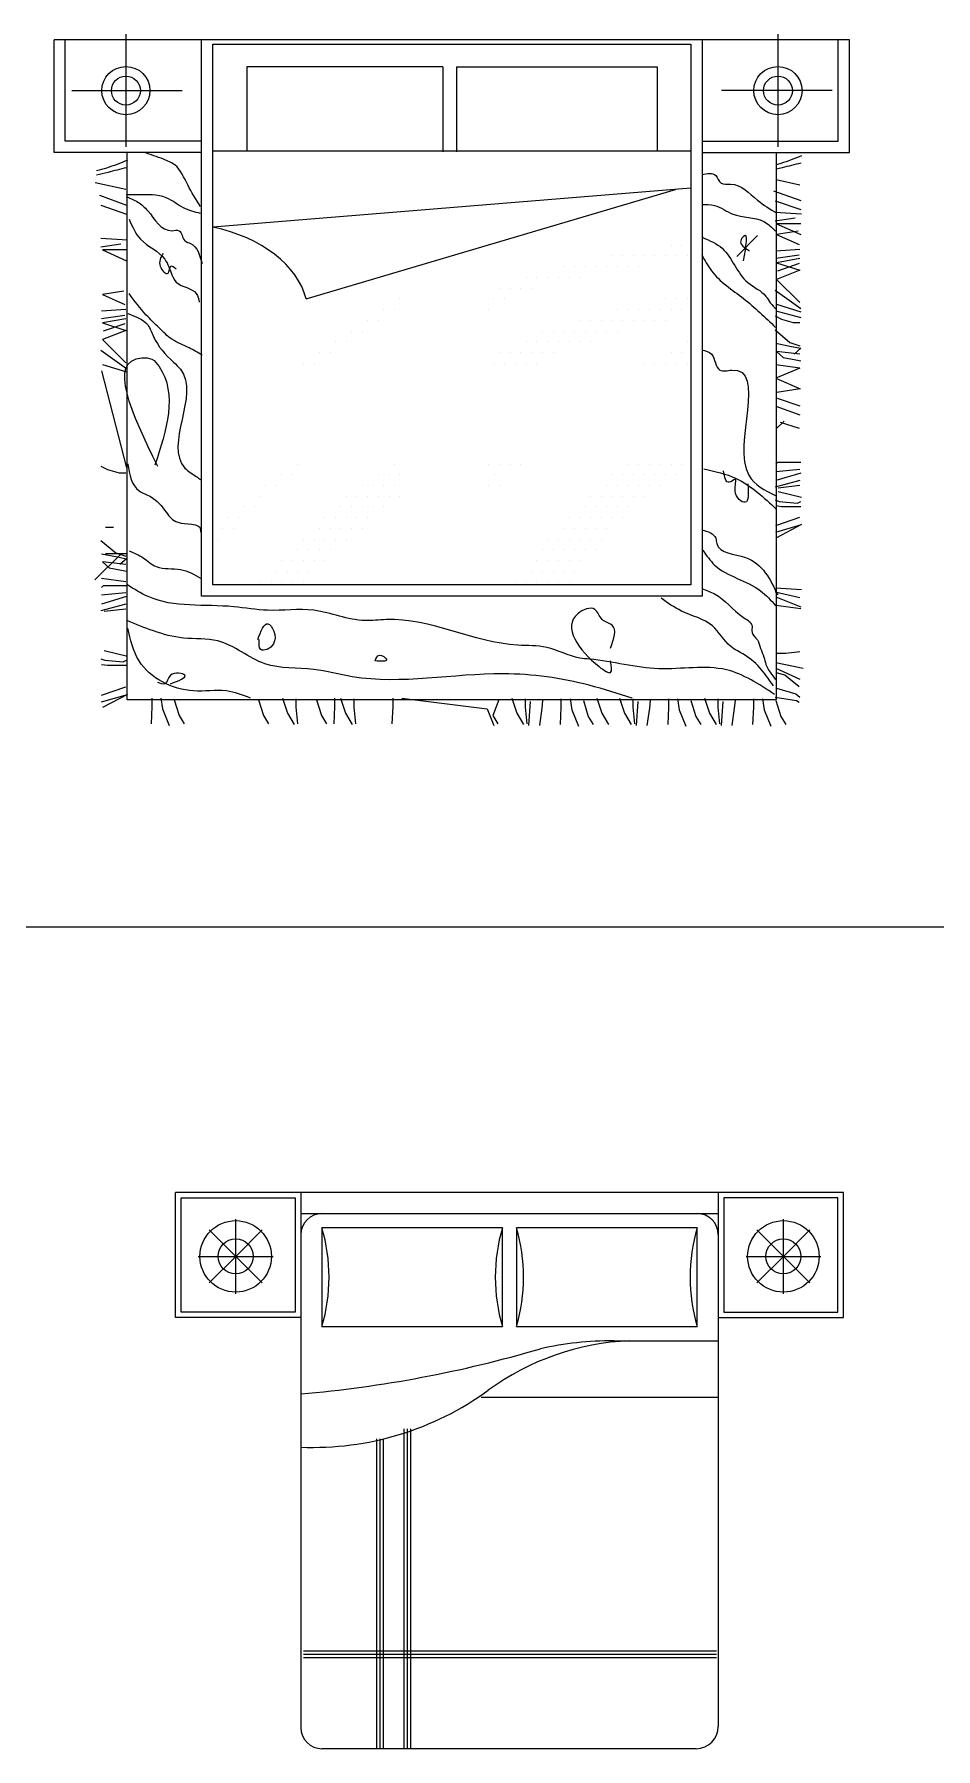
# Model space of a CAD drawing. Header units: inches. Extents: x 6.7 to 49.2, y 11 to 35.8.
# Drawn here: x 20.87 to 24.11, y 16.81 to 22.97 of the extents above; entities that cross this region are included whole.
import ezdxf

# ---------------------------------------------------------------- set-up
doc = ezdxf.new("R2010")
doc.units = ezdxf.units.IN
doc.header["$MEASUREMENT"] = 0
doc.layers.add('02', color=2, linetype='Continuous')
doc.layers.add('1', color=1, linetype='Continuous')

msp = doc.modelspace()

# ---------------------------------------------------------------- linework, layer by layer
at = {"layer": '02'}
for p, q in [((23.8018, 22.9511), (20.9428, 22.9511)), ((20.9428, 22.5461), (20.9428, 22.9511)), ((20.9833, 22.5866), (20.9833, 22.9511)), ((21.201, 22.9708), (21.201, 22.5658)), ((21.4723, 20.9504), (21.4723, 22.9511)), ((21.5137, 22.9349), (23.2318, 22.9349)), ((21.5137, 20.9909), (21.5137, 22.9349)), ((23.2318, 22.9349), (23.2318, 20.9909)), ((23.2723, 22.9511), (23.2723, 20.9504)), ((23.5445, 22.9708), (23.5445, 22.5658)), ((23.7613, 22.5866), (23.7613, 22.9511)), ((23.8018, 22.5461), (23.8018, 22.9511)), ((22.3403, 22.8539), (21.6351, 22.8539)), ((21.6351, 22.8539), (21.6351, 22.5515)), ((22.3403, 22.8539), (22.3403, 22.5487)), ((22.389, 22.8539), (23.1104, 22.8539)), ((22.389, 22.8539), (22.389, 22.5487)), ((23.1104, 22.8539), (23.1104, 22.5515)), ((21.0066, 22.7683), (21.4035, 22.7683)), ((23.7389, 22.7683), (23.342, 22.7683)), ((21.4693, 22.5866), (20.9833, 22.5866)), ((21.4693, 22.5866), (21.4693, 22.5866)), ((23.2753, 22.5866), (23.7613, 22.5866)), ((21.4693, 22.5461), (20.9428, 22.5461)), ((21.206, 20.5777), (21.206, 22.5461)), ((21.5141, 22.5515), (23.232, 22.5515)), ((23.2753, 22.5461), (23.8018, 22.5461)), ((23.5385, 22.5461), (23.5385, 20.5777)), ((23.5385, 22.4491), (23.6235, 22.4299)), ((21.0904, 22.4384), (21.2002, 22.4135)), ((21.1058, 22.3921), (21.2032, 22.3568)), ((23.2313, 22.4179), (21.513, 22.2775)), ((21.8487, 22.019), (23.1759, 22.413)), ((23.5291, 22.4085), (23.6265, 22.3732)), ((21.111, 22.3562), (21.2032, 22.324)), ((23.5343, 22.3725), (23.6265, 22.3403)), ((23.5343, 22.3314), (23.6295, 22.3254)), ((23.5343, 22.3006), (23.6062, 22.3109)), ((23.5399, 22.2896), (23.6265, 22.2508)), ((23.6265, 22.2896), (23.5399, 22.2896)), ((23.6175, 22.2627), (23.5399, 22.2508)), ((21.111, 22.2374), (21.2062, 22.2313)), ((21.111, 22.2065), (21.1829, 22.2168)), ((21.1166, 22.1955), (21.2032, 22.1567)), ((21.2032, 22.1955), (21.1166, 22.1955)), ((23.1604, 22.2124), (23.1604, 22.2124)), ((23.199, 22.2124), (23.199, 22.2124)), ((23.3963, 22.1721), (23.4711, 22.2469)), ((23.6235, 22.1971), (23.5369, 22.1911)), ((23.5399, 22.2508), (23.6205, 22.215)), ((22.7747, 22.1352), (22.7747, 22.1352)), ((22.8133, 22.1352), (22.8133, 22.1352)), ((22.8518, 22.1352), (22.8518, 22.1352)), ((22.8904, 22.1352), (22.8904, 22.1352)), ((22.929, 22.1352), (22.929, 22.1352)), ((22.9483, 22.1738), (22.9483, 22.1738)), ((22.9676, 22.1352), (22.9676, 22.1352)), ((22.9868, 22.1738), (22.9868, 22.1738)), ((23.0061, 22.1352), (23.0061, 22.1352)), ((23.0254, 22.1738), (23.0254, 22.1738)), ((23.0447, 22.1352), (23.0447, 22.1352)), ((23.064, 22.1738), (23.064, 22.1738)), ((23.1026, 22.1738), (23.1026, 22.1738)), ((23.1412, 22.1738), (23.1412, 22.1738)), ((23.1797, 22.1738), (23.1797, 22.1738)), ((23.2183, 22.1738), (23.2183, 22.1738)), ((23.6205, 22.1762), (23.5369, 22.1643)), ((23.6235, 22.1643), (23.5399, 22.1494)), ((23.5399, 22.1494), (23.6235, 22.1225)), ((23.6205, 22.1464), (23.5429, 22.1195)), ((22.6397, 22.0966), (22.6397, 22.0966)), ((22.6782, 22.0966), (22.6782, 22.0966)), ((22.7168, 22.0966), (22.7168, 22.0966)), ((22.7554, 22.0966), (22.7554, 22.0966)), ((22.794, 22.0966), (22.794, 22.0966)), ((22.8325, 22.0966), (22.8325, 22.0966)), ((23.6235, 22.1225), (23.5399, 22.0897)), ((23.5399, 22.0897), (23.6235, 22.0061)), ((21.1942, 22.0466), (21.1166, 22.0346)), ((21.1166, 22.0346), (21.1972, 21.9988)), ((22.1858, 22.0195), (22.1858, 22.0195)), ((22.5239, 22.0195), (22.5239, 22.0195)), ((22.5432, 22.058), (22.5432, 22.058)), ((22.5625, 22.0195), (22.5625, 22.0195)), ((22.5818, 22.058), (22.5818, 22.058)), ((22.6204, 22.058), (22.6204, 22.058)), ((22.6589, 22.058), (22.6589, 22.058)), ((23.1412, 22.0195), (23.1412, 22.0195)), ((23.1797, 22.0195), (23.1797, 22.0195)), ((23.2183, 22.0195), (23.2183, 22.0195)), ((23.534, 22.0509), (23.6265, 21.9852)), ((21.2002, 21.9809), (21.1137, 21.9749)), ((21.1972, 21.96), (21.1137, 21.9481)), ((21.2002, 21.9481), (21.1166, 21.9332)), ((22.1279, 21.9809), (22.1279, 21.9809)), ((22.1665, 21.9809), (22.1665, 21.9809)), ((22.5051, 21.9809), (22.5051, 21.9809)), ((22.9676, 21.9809), (22.9676, 21.9809)), ((23.0061, 21.9809), (23.0061, 21.9809)), ((23.0447, 21.9809), (23.0447, 21.9809)), ((23.0833, 21.9809), (23.0833, 21.9809)), ((23.1219, 21.9809), (23.1219, 21.9809)), ((23.1604, 21.9809), (23.1604, 21.9809)), ((23.199, 21.9809), (23.199, 21.9809)), ((23.534, 21.9584), (23.5578, 21.9464)), ((23.5369, 21.9763), (23.6265, 21.9524)), ((23.5399, 22.0002), (23.6265, 21.9733)), ((23.5578, 21.9464), (23.5996, 21.9345)), ((21.1166, 21.9332), (21.2002, 21.9063)), ((21.2002, 21.9063), (21.1166, 21.8735)), ((21.1972, 21.9302), (21.1196, 21.9033)), ((22.0122, 21.9037), (22.0122, 21.9037)), ((22.0508, 21.9037), (22.0508, 21.9037)), ((22.07, 21.9423), (22.07, 21.9423)), ((22.1086, 21.9423), (22.1086, 21.9423)), ((22.6975, 21.9037), (22.6975, 21.9037)), ((22.7361, 21.9037), (22.7361, 21.9037)), ((22.7747, 21.9037), (22.7747, 21.9037)), ((22.8133, 21.9037), (22.8133, 21.9037)), ((22.8325, 21.9423), (22.8325, 21.9423)), ((22.8518, 21.9037), (22.8518, 21.9037)), ((22.8711, 21.9423), (22.8711, 21.9423)), ((22.8904, 21.9037), (22.8904, 21.9037)), ((22.9097, 21.9423), (22.9097, 21.9423)), ((22.929, 21.9037), (22.929, 21.9037)), ((22.9483, 21.9423), (22.9483, 21.9423)), ((22.9676, 21.9037), (22.9676, 21.9037)), ((22.9868, 21.9423), (22.9868, 21.9423)), ((23.0254, 21.9423), (23.0254, 21.9423)), ((23.064, 21.9423), (23.064, 21.9423)), ((23.1026, 21.9423), (23.1026, 21.9423)), ((23.1412, 21.9423), (23.1412, 21.9423)), ((23.534, 21.9076), (23.5877, 21.8629)), ((23.5996, 21.9345), (23.6235, 21.9345)), ((21.1107, 21.8347), (21.2032, 21.769)), ((21.1166, 21.8735), (21.2002, 21.7899)), ((21.8965, 21.8266), (21.8965, 21.8266)), ((21.935, 21.8266), (21.935, 21.8266)), ((21.9543, 21.8652), (21.9543, 21.8652)), ((21.9929, 21.8652), (21.9929, 21.8652)), ((22.5432, 21.8266), (22.5432, 21.8266)), ((22.5818, 21.8266), (22.5818, 21.8266)), ((22.6204, 21.8266), (22.6204, 21.8266)), ((22.6397, 21.8652), (22.6397, 21.8652)), ((22.6589, 21.8266), (22.6589, 21.8266)), ((22.6782, 21.8652), (22.6782, 21.8652)), ((22.6975, 21.8266), (22.6975, 21.8266)), ((22.7168, 21.8652), (22.7168, 21.8652)), ((22.7361, 21.8266), (22.7361, 21.8266)), ((22.7554, 21.8652), (22.7554, 21.8652)), ((22.794, 21.8652), (22.794, 21.8652)), ((22.8325, 21.8652), (22.8325, 21.8652)), ((22.8711, 21.8652), (22.8711, 21.8652)), ((23.1604, 21.8266), (23.1604, 21.8266)), ((23.199, 21.8266), (23.199, 21.8266)), ((23.2183, 21.8652), (23.2183, 21.8652)), ((23.5369, 21.8599), (23.5936, 21.848)), ((23.5399, 21.8301), (23.5638, 21.8092)), ((23.6235, 21.8211), (23.5399, 21.8301)), ((23.5877, 21.8629), (23.6235, 21.8509)), ((23.5936, 21.848), (23.6265, 21.842)), ((23.6265, 21.842), (23.6026, 21.8211)), ((21.1166, 21.784), (21.2032, 21.7571)), ((21.8386, 21.788), (21.8386, 21.788)), ((21.8772, 21.788), (21.8772, 21.788)), ((22.5244, 21.788), (22.5244, 21.788)), ((22.5625, 21.788), (22.5625, 21.788)), ((22.6011, 21.788), (22.6011, 21.788)), ((22.6397, 21.788), (22.6397, 21.788)), ((22.6782, 21.788), (22.6782, 21.788)), ((23.064, 21.788), (23.064, 21.788)), ((23.1026, 21.788), (23.1026, 21.788)), ((23.1412, 21.788), (23.1412, 21.788)), ((23.1797, 21.788), (23.1797, 21.788)), ((23.2183, 21.788), (23.2183, 21.788)), ((23.6235, 21.7704), (23.5369, 21.7823)), ((23.6235, 21.7704), (23.5373, 21.7344)), ((23.5638, 21.8092), (23.6086, 21.8002)), ((23.6086, 21.8002), (23.6265, 21.7972)), ((21.1137, 21.7601), (21.2032, 21.4122)), ((23.5373, 21.7344), (23.6241, 21.6964)), ((23.6241, 21.6964), (23.54, 21.6829)), ((23.6241, 21.6341), (23.5428, 21.6612)), ((23.6241, 21.6016), (23.5385, 21.6325)), ((23.5385, 21.5523), (23.5663, 21.5801)), ((23.6214, 21.5528), (23.5536, 21.5745)), ((21.1107, 21.4182), (21.1345, 21.4063)), ((21.1345, 21.4063), (21.1763, 21.3943)), ((21.1763, 21.3943), (21.2002, 21.3943)), ((21.8193, 21.4254), (21.8193, 21.4254)), ((22.1665, 21.4254), (22.1665, 21.4254)), ((22.5051, 21.4254), (22.5051, 21.4254)), ((22.5432, 21.4254), (22.5432, 21.4254)), ((22.5818, 21.4254), (22.5818, 21.4254)), ((22.6204, 21.4254), (22.6204, 21.4254)), ((23.0061, 21.4254), (23.0061, 21.4254)), ((23.0447, 21.4254), (23.0447, 21.4254)), ((23.0833, 21.4254), (23.0833, 21.4254)), ((23.1219, 21.4254), (23.1219, 21.4254)), ((23.1604, 21.4254), (23.1604, 21.4254)), ((23.199, 21.4254), (23.199, 21.4254)), ((23.5429, 21.4315), (23.5369, 21.4255)), ((23.5369, 21.3986), (23.6235, 21.4076)), ((23.6265, 21.3927), (23.5369, 21.3658)), ((23.6265, 21.4315), (23.5429, 21.4315)), ((21.7036, 21.3483), (21.7036, 21.3483)), ((21.7422, 21.3483), (21.7422, 21.3483)), ((21.7614, 21.3869), (21.7614, 21.3869)), ((21.8, 21.3869), (21.8, 21.3869)), ((22.0508, 21.3483), (22.0508, 21.3483)), ((22.0893, 21.3483), (22.0893, 21.3483)), ((22.1086, 21.3869), (22.1086, 21.3869)), ((22.1279, 21.3483), (22.1279, 21.3483)), ((22.1472, 21.3869), (22.1472, 21.3869)), ((22.1665, 21.3483), (22.1665, 21.3483)), ((22.1858, 21.3869), (22.1858, 21.3869)), ((22.5051, 21.3483), (22.5051, 21.3483)), ((22.5244, 21.3869), (22.5244, 21.3869)), ((22.5436, 21.3483), (22.5436, 21.3483)), ((22.929, 21.3483), (22.929, 21.3483)), ((22.9483, 21.3869), (22.9483, 21.3869)), ((22.9676, 21.3483), (22.9676, 21.3483)), ((22.9868, 21.3869), (22.9868, 21.3869)), ((23.0061, 21.3483), (23.0061, 21.3483)), ((23.0254, 21.3869), (23.0254, 21.3869)), ((23.0447, 21.3483), (23.0447, 21.3483)), ((23.064, 21.3869), (23.064, 21.3869)), ((23.0833, 21.3483), (23.0833, 21.3483)), ((23.1026, 21.3869), (23.1026, 21.3869)), ((23.1219, 21.3483), (23.1219, 21.3483)), ((23.1412, 21.3869), (23.1412, 21.3869)), ((23.1797, 21.3869), (23.1797, 21.3869)), ((23.6235, 21.3658), (23.534, 21.3419)), ((23.6235, 21.3479), (23.5459, 21.339)), ((21.6264, 21.2711), (21.6264, 21.2711)), ((21.665, 21.2711), (21.665, 21.2711)), ((21.6843, 21.3097), (21.6843, 21.3097)), ((21.9736, 21.2711), (21.9736, 21.2711)), ((21.9929, 21.3097), (21.9929, 21.3097)), ((22.0122, 21.2711), (22.0122, 21.2711)), ((22.0315, 21.3097), (22.0315, 21.3097)), ((22.0508, 21.2711), (22.0508, 21.2711)), ((22.07, 21.3097), (22.07, 21.3097)), ((22.0893, 21.2711), (22.0893, 21.2711)), ((22.1086, 21.3097), (22.1086, 21.3097)), ((22.1279, 21.2711), (22.1279, 21.2711)), ((22.1472, 21.3097), (22.1472, 21.3097)), ((22.1858, 21.3097), (22.1858, 21.3097)), ((22.8518, 21.2711), (22.8518, 21.2711)), ((22.8711, 21.3097), (22.8711, 21.3097)), ((22.8904, 21.2711), (22.8904, 21.2711)), ((22.9097, 21.3097), (22.9097, 21.3097)), ((22.929, 21.2711), (22.929, 21.2711)), ((22.9483, 21.3097), (22.9483, 21.3097)), ((22.9676, 21.2711), (22.9676, 21.2711)), ((22.9868, 21.3097), (22.9868, 21.3097)), ((23.0061, 21.2711), (23.0061, 21.2711)), ((23.0254, 21.3097), (23.0254, 21.3097)), ((23.064, 21.3097), (23.064, 21.3097)), ((23.534, 21.2972), (23.5489, 21.2912)), ((23.5369, 21.2763), (23.5578, 21.2733)), ((23.5459, 21.327), (23.6295, 21.3061)), ((23.5489, 21.2912), (23.6145, 21.2852)), ((23.5578, 21.2733), (23.6265, 21.2733)), ((23.6145, 21.2852), (23.6265, 21.2912)), ((21.5686, 21.2326), (21.5686, 21.2326)), ((21.6071, 21.2326), (21.6071, 21.2326)), ((21.9157, 21.2326), (21.9157, 21.2326)), ((21.9543, 21.2326), (21.9543, 21.2326)), ((21.9929, 21.2326), (21.9929, 21.2326)), ((22.0315, 21.2326), (22.0315, 21.2326)), ((22.07, 21.2326), (22.07, 21.2326)), ((22.794, 21.2326), (22.794, 21.2326)), ((22.8325, 21.2326), (22.8325, 21.2326)), ((22.8711, 21.2326), (22.8711, 21.2326)), ((22.9097, 21.2326), (22.9097, 21.2326)), ((22.9483, 21.2326), (22.9483, 21.2326)), ((22.9868, 21.2326), (22.9868, 21.2326)), ((23.5369, 21.2047), (23.6235, 21.2345)), ((23.5369, 21.1808), (23.6295, 21.2077)), ((23.6295, 21.2077), (23.5399, 21.1599)), ((21.1107, 21.151), (21.1644, 21.1062)), ((21.1275, 21.1991), (21.1561, 21.1991)), ((21.53, 21.1554), (21.53, 21.1554)), ((21.5493, 21.194), (21.5493, 21.194)), ((21.5878, 21.194), (21.5878, 21.194)), ((21.8386, 21.1554), (21.8386, 21.1554)), ((21.8772, 21.1554), (21.8772, 21.1554)), ((21.8965, 21.194), (21.8965, 21.194)), ((21.9157, 21.1554), (21.9157, 21.1554)), ((21.935, 21.194), (21.935, 21.194)), ((21.9543, 21.1554), (21.9543, 21.1554)), ((21.9736, 21.194), (21.9736, 21.194)), ((21.9929, 21.1554), (21.9929, 21.1554)), ((22.0122, 21.194), (22.0122, 21.194)), ((22.0508, 21.194), (22.0508, 21.194)), ((22.7168, 21.1554), (22.7168, 21.1554)), ((22.7554, 21.1554), (22.7554, 21.1554)), ((22.7747, 21.194), (22.7747, 21.194)), ((22.794, 21.1554), (22.794, 21.1554)), ((22.8133, 21.194), (22.8133, 21.194)), ((22.8325, 21.1554), (22.8325, 21.1554)), ((22.8518, 21.194), (22.8518, 21.194)), ((22.8711, 21.1554), (22.8711, 21.1554)), ((22.8904, 21.194), (22.8904, 21.194)), ((22.9097, 21.1554), (22.9097, 21.1554)), ((22.929, 21.194), (22.929, 21.194)), ((21.0898, 21.0086), (21.1851, 21.1039)), ((21.1137, 21.1032), (21.1703, 21.0913)), ((21.1275, 21.1039), (21.206, 21.1039)), ((21.1644, 21.1062), (21.2002, 21.0943)), ((21.1703, 21.0913), (21.2032, 21.0853)), ((21.2032, 21.0853), (21.1793, 21.0644)), ((21.8193, 21.1168), (21.8193, 21.1168)), ((21.8579, 21.1168), (21.8579, 21.1168)), ((21.8965, 21.1168), (21.8965, 21.1168)), ((21.935, 21.1168), (21.935, 21.1168)), ((22.6975, 21.1168), (22.6975, 21.1168)), ((22.7361, 21.1168), (22.7361, 21.1168)), ((22.7747, 21.1168), (22.7747, 21.1168)), ((22.8133, 21.1168), (22.8133, 21.1168)), ((22.8518, 21.1168), (22.8518, 21.1168)), ((22.8904, 21.1168), (22.8904, 21.1168)), ((21.1166, 21.0734), (21.1405, 21.0525)), ((21.2002, 21.0644), (21.1166, 21.0734)), ((21.1405, 21.0525), (21.1853, 21.0436)), ((21.1853, 21.0436), (21.2032, 21.0406)), ((21.7422, 21.0397), (21.7422, 21.0397)), ((21.7614, 21.0783), (21.7614, 21.0783)), ((21.7807, 21.0397), (21.7807, 21.0397)), ((21.8, 21.0783), (21.8, 21.0783)), ((21.8193, 21.0397), (21.8193, 21.0397)), ((21.8386, 21.0783), (21.8386, 21.0783)), ((21.8579, 21.0397), (21.8579, 21.0397)), ((21.8772, 21.0783), (21.8772, 21.0783)), ((21.9157, 21.0783), (21.9157, 21.0783)), ((22.6589, 21.0397), (22.6589, 21.0397)), ((22.6782, 21.0783), (22.6782, 21.0783)), ((22.6975, 21.0397), (22.6975, 21.0397)), ((22.7168, 21.0783), (22.7168, 21.0783)), ((22.7361, 21.0397), (22.7361, 21.0397)), ((22.7554, 21.0783), (22.7554, 21.0783)), ((22.7747, 21.0397), (22.7747, 21.0397)), ((22.794, 21.0783), (22.794, 21.0783)), ((22.8133, 21.0397), (22.8133, 21.0397)), ((22.8325, 21.0783), (22.8325, 21.0783)), ((21.2002, 21.0026), (21.1137, 21.0145)), ((21.1196, 20.9877), (21.1137, 20.9817)), ((21.1137, 20.9549), (21.2002, 20.9638)), ((21.2032, 20.9877), (21.1196, 20.9877)), ((23.2318, 20.9909), (21.5137, 20.9909)), ((21.6843, 21.0011), (21.6843, 21.0011)), ((21.7229, 21.0011), (21.7229, 21.0011)), ((21.7614, 21.0011), (21.7614, 21.0011)), ((21.8, 21.0011), (21.8, 21.0011)), ((21.8386, 21.0011), (21.8386, 21.0011)), ((22.6011, 21.0011), (22.6011, 21.0011)), ((22.6397, 21.0011), (22.6397, 21.0011)), ((22.6782, 21.0011), (22.6782, 21.0011)), ((22.7168, 21.0011), (22.7168, 21.0011)), ((22.7554, 21.0011), (22.7554, 21.0011)), ((22.794, 21.0011), (22.794, 21.0011)), ((23.534, 20.9659), (23.6235, 20.9451)), ((23.5369, 20.9809), (23.6295, 20.9749)), ((21.2002, 20.922), (21.1107, 20.8982)), ((21.2032, 20.9489), (21.1137, 20.922)), ((21.2002, 20.9041), (21.1226, 20.8952)), ((23.2723, 20.9504), (21.4723, 20.9504)), ((23.5369, 20.948), (23.6265, 20.9122)), ((23.5369, 20.9182), (23.6265, 20.9063)), ((21.1107, 20.7257), (21.1256, 20.7198)), ((21.1226, 20.7556), (21.2062, 20.7347)), ((21.1256, 20.7198), (21.1912, 20.7138)), ((21.1912, 20.7138), (21.2032, 20.7198)), ((23.5399, 20.7451), (23.5728, 20.7451)), ((23.5728, 20.7451), (23.6235, 20.7511)), ((21.1137, 20.7049), (21.1345, 20.7019)), ((21.1345, 20.7019), (21.2032, 20.7019)), ((23.5369, 20.7123), (23.6354, 20.6914)), ((23.5369, 20.6914), (23.6235, 20.6526)), ((23.5369, 20.6765), (23.5698, 20.6675)), ((23.5698, 20.6675), (23.6205, 20.6258)), ((21.1137, 20.5944), (21.2002, 20.6242)), ((21.1137, 20.5705), (21.2062, 20.5974)), ((21.2062, 20.5974), (21.1166, 20.5496)), ((23.5399, 20.6198), (23.6086, 20.5989)), ((23.6086, 20.5989), (23.6235, 20.587)), ((23.5385, 20.5777), (21.206, 20.5777)), ((21.2943, 20.5538), (21.2913, 20.4912)), ((21.2943, 20.5837), (21.2943, 20.5538)), ((21.3271, 20.5837), (21.3331, 20.5449)), ((21.3331, 20.5449), (21.357, 20.4852)), ((21.3749, 20.5777), (21.3928, 20.521)), ((21.6773, 20.5777), (21.6952, 20.521)), ((21.7639, 20.584), (21.7818, 20.5303)), ((21.7818, 20.5303), (21.8057, 20.4885)), ((21.8117, 20.581), (21.8117, 20.5512)), ((21.8117, 20.5512), (21.8176, 20.4915)), ((21.8862, 20.5777), (21.9041, 20.521)), ((21.9513, 20.5538), (21.9484, 20.4912)), ((21.9513, 20.5837), (21.9513, 20.5538)), ((21.9729, 20.584), (21.9908, 20.5303)), ((21.9908, 20.5303), (22.0146, 20.4885)), ((22.0206, 20.581), (22.0206, 20.5512)), ((22.0206, 20.5512), (22.0266, 20.4915)), ((22.1603, 20.5538), (22.1573, 20.4912)), ((22.1603, 20.5837), (22.1603, 20.5538)), ((22.1931, 20.5837), (22.4991, 20.5449)), ((22.4991, 20.5449), (22.523, 20.4852)), ((22.5409, 20.5777), (22.5198, 20.521)), ((22.5885, 20.584), (22.6064, 20.5303)), ((22.6064, 20.5303), (22.6303, 20.4885)), ((22.6362, 20.581), (22.6362, 20.5512)), ((22.6362, 20.5512), (22.6422, 20.4915)), ((22.6541, 20.572), (22.6482, 20.4855)), ((22.6959, 20.5482), (22.687, 20.4855)), ((22.6989, 20.575), (22.6959, 20.5482)), ((22.7646, 20.5512), (22.7616, 20.4885)), ((22.7646, 20.581), (22.7646, 20.5512)), ((22.7974, 20.581), (22.8034, 20.5422)), ((22.8034, 20.5422), (22.8272, 20.4825)), ((22.8451, 20.575), (22.863, 20.5183)), ((22.8936, 20.584), (22.9115, 20.5303)), ((22.9115, 20.5303), (22.9354, 20.4885)), ((22.9752, 20.584), (22.9931, 20.5303)), ((22.9931, 20.5303), (23.017, 20.4885)), ((23.023, 20.581), (23.023, 20.5512)), ((23.023, 20.5512), (23.0289, 20.4915)), ((23.0409, 20.572), (23.0349, 20.4855)), ((23.0827, 20.5482), (23.0737, 20.4855)), ((23.0856, 20.575), (23.0827, 20.5482)), ((23.1513, 20.5512), (23.1483, 20.4885)), ((23.1513, 20.581), (23.1513, 20.5512)), ((23.1841, 20.581), (23.1901, 20.5422)), ((23.1901, 20.5422), (23.214, 20.4825)), ((23.2319, 20.575), (23.2498, 20.5183)), ((23.2803, 20.584), (23.2982, 20.5303)), ((23.2982, 20.5303), (23.3221, 20.4885)), ((23.3281, 20.581), (23.3281, 20.5512)), ((23.3281, 20.5512), (23.334, 20.4915)), ((23.346, 20.572), (23.34, 20.4855)), ((23.3877, 20.5482), (23.3788, 20.4855)), ((23.3907, 20.575), (23.3877, 20.5482)), ((23.4564, 20.5512), (23.4534, 20.4885)), ((23.4564, 20.581), (23.4564, 20.5512)), ((23.4892, 20.581), (23.4952, 20.5422)), ((23.4952, 20.5422), (23.519, 20.4825)), ((23.534, 20.587), (23.6115, 20.575)), ((23.5369, 20.575), (23.5548, 20.5183)), ((23.6115, 20.575), (23.6205, 20.5691)), ((21.3928, 20.521), (21.4107, 20.4912)), ((21.6952, 20.521), (21.7131, 20.4912)), ((21.9041, 20.521), (21.922, 20.4912)), ((22.5198, 20.521), (22.5377, 20.4912)), ((22.863, 20.5183), (22.8809, 20.4885)), ((23.2498, 20.5183), (23.2677, 20.4885)), ((23.5548, 20.5183), (23.5728, 20.4885)), ((23.7802, 18.8065), (21.3796, 18.8065)), ((21.3796, 18.3565), (21.3796, 18.8065)), ((21.8296, 18.8065), (21.8296, 16.8825)), ((23.3302, 18.8065), (23.3302, 16.8863)), ((23.7802, 18.3565), (23.7802, 18.8065)), ((21.3996, 18.7865), (21.8096, 18.7865)), ((21.3996, 18.3765), (21.3996, 18.7865)), ((21.8096, 18.7865), (21.8096, 18.3765)), ((23.7602, 18.7865), (23.3502, 18.7865)), ((23.3502, 18.7865), (23.3502, 18.3765)), ((23.7602, 18.3765), (23.7602, 18.7865)), ((21.5956, 18.4421), (21.5956, 18.7109)), ((21.8296, 18.7303), (23.3302, 18.7303)), ((21.9058, 18.6795), (21.9058, 18.3239)), ((22.554, 18.6795), (21.9058, 18.6795)), ((22.554, 18.3239), (22.554, 18.6795)), ((22.6048, 18.6795), (22.6048, 18.3239)), ((23.254, 18.6795), (22.6048, 18.6795)), ((23.254, 18.3239), (23.254, 18.6795)), ((23.5641, 18.4421), (23.5641, 18.7109)), ((21.5956, 18.5765), (21.5006, 18.6715)), ((21.5956, 18.5765), (21.6906, 18.6715)), ((23.5641, 18.5765), (23.4691, 18.6715)), ((23.5641, 18.5765), (23.6592, 18.6715)), ((21.4612, 18.5765), (21.73, 18.5765)), ((21.5956, 18.5765), (21.5006, 18.4815)), ((21.5956, 18.5765), (21.6906, 18.4815)), ((21.5956, 18.5765), (21.5956, 18.5765)), ((23.4298, 18.5765), (23.6985, 18.5765)), ((23.5641, 18.5765), (23.4691, 18.4815)), ((23.5641, 18.5765), (23.6592, 18.4815)), ((23.5641, 18.5765), (23.5641, 18.5765)), ((21.8096, 18.3765), (21.3996, 18.3765)), ((23.3502, 18.3765), (23.7602, 18.3765)), ((21.8296, 18.3565), (21.3796, 18.3565)), ((21.9058, 18.3239), (22.554, 18.3239)), ((22.6048, 18.3239), (23.254, 18.3239)), ((23.3302, 18.3565), (23.7802, 18.3565)), ((22.9542, 18.2731), (23.3302, 18.2731)), ((22.4778, 18.0699), (23.3302, 18.0699)), ((22.1997, 17.9569), (22.1997, 16.8063)), ((22.2117, 17.9569), (22.2117, 16.8063)), ((22.2237, 17.9569), (22.2237, 16.8063)), ((22.1016, 17.9208), (22.1016, 16.8063)), ((22.1136, 17.9208), (22.1136, 16.8063)), ((22.1256, 17.9208), (22.1256, 16.8063)), ((21.8394, 17.1584), (23.3233, 17.1584)), ((21.8394, 17.1464), (23.3233, 17.1464)), ((21.8394, 17.1344), (23.3233, 17.1344)), ((23.2502, 16.8063), (21.9058, 16.8063))]:
    msp.add_line(p, q, dxfattribs=at)
for centre, radius in [((21.201, 22.7683), 0.0866), ((21.201, 22.7683), 0.052), ((23.5445, 22.7683), 0.0866), ((23.5445, 22.7683), 0.052), ((21.5956, 18.5765), 0.1285), ((23.5641, 18.5765), 0.1285), ((21.5956, 18.5765), 0.0628), ((23.5641, 18.5765), 0.0628)]:
    msp.add_circle(centre, radius, dxfattribs=at)
for centre, radius, start, end in [((21.9058, 18.6541), 0.0762, 90, 180), ((21.2962, 18.5017), 0.635, 343.7398, 16.2602), ((23.1636, 18.5017), 0.635, 163.7398, 196.2602), ((21.9952, 18.5017), 0.635, 343.7398, 16.2602), ((23.8636, 18.5017), 0.635, 163.7398, 196.2602), ((23.254, 18.6541), 0.0762, 0, 90), ((23.0526, 17.3402), 0.9338, 92.53978, 126.04031), ((22.9538, 17.0538), 1.2193, 89.98136, 102.46674), ((21.4488, 22.4661), 4.4006, 274.96238, 286.39109), ((21.8727, 18.9597), 1.07, 267.6917, 306.10591), ((21.9058, 16.8825), 0.0762, 180, 270), ((23.2502, 16.8863), 0.08, 270, 0)]:
    msp.add_arc(centre, radius, start, end, dxfattribs=at)
msp.add_ellipse((21.3647, 21.9656), major_axis=(0.4906, 0), ratio=0.667085, start_param=0.16392, end_param=1.263761, dxfattribs=at)
for points in [[(21.2062, 22.5179), (21.1315, 22.4898), (21.0956, 22.4795)], [(21.2032, 22.4911), (21.1367, 22.4744), (21.0956, 22.4641)], [(23.2707, 22.4667), (23.3207, 22.4629), (23.3399, 22.436), (23.3745, 22.4321), (23.4707, 22.3745), (23.5399, 22.3283)], [(21.4695, 22.3263), (21.4079, 22.3468), (21.3462, 22.3828), (21.2434, 22.3931), (21.2023, 22.3931)], [(21.2023, 22.388), (21.2434, 22.3674), (21.2794, 22.3366), (21.3667, 22.2646), (21.3924, 22.2646), (21.413, 22.2286), (21.4335, 22.2184), (21.4747, 22.1464)], [(23.2707, 22.3591), (23.3169, 22.3552), (23.3822, 22.3245), (23.4937, 22.2976), (23.536, 22.263)], [(21.2126, 22.3057), (21.2537, 22.2338), (21.341, 22.1618), (21.3667, 22.1053), (21.3822, 22.0796), (21.4541, 22.0385), (21.4644, 22.0077)], [(23.4212, 22.1567), (23.4212, 22.2441), (23.4109, 22.2286), (23.4418, 22.1927)], [(23.2746, 22.2399), (23.3438, 22.2014), (23.4361, 22.0784), (23.5014, 22.0284), (23.5168, 22.0054), (23.5399, 21.9823)], [(21.3822, 22.1259), (21.3616, 22.1361), (21.3513, 22.1105), (21.3256, 22.1361), (21.3359, 22.1824)], [(23.2707, 22.1784), (23.3053, 22.1207), (23.4207, 22.0207), (23.536, 21.9169)], [(21.4747, 21.8175), (21.4284, 21.8432), (21.3667, 21.8741), (21.3205, 21.9152), (21.2742, 21.9614), (21.2126, 22.0385)], [(21.2074, 21.9666), (21.2794, 21.9255), (21.2999, 21.8843), (21.3719, 21.7918), (21.3976, 21.7661), (21.413, 21.4113), (21.4541, 21.3805), (21.4695, 21.3702)], [(23.2707, 21.8362), (23.3053, 21.8208), (23.3361, 21.7632), (23.3784, 21.7632), (23.4399, 21.3853), (23.536, 21.3123)], [(21.3154, 21.4165), (21.2588, 21.8073), (21.2948, 21.8021), (21.3205, 21.7764), (21.3051, 21.4216)], [(21.2074, 21.4267), (21.2485, 21.3291), (21.2897, 21.3085), (21.3462, 21.252), (21.3873, 21.216), (21.4695, 21.1903), (21.4695, 21.1801)], [(23.2784, 21.4084), (23.3938, 21.3738), (23.5399, 21.2623)], [(23.4366, 21.3548), (23.4264, 21.288), (23.3904, 21.3291), (23.3904, 21.3702), (23.3698, 21.3599), (23.3493, 21.401)], [(23.2707, 21.1893), (23.3207, 21.1585), (23.3246, 21.1393), (23.4284, 21.0893), (23.5437, 20.9547)], [(21.2126, 21.1133), (21.264, 21.0876), (21.3102, 21.0567), (21.3976, 21.0465), (21.4695, 21.0156)], [(23.2746, 21.1162), (23.3169, 21.0624), (23.4822, 20.9701), (23.536, 20.9163)], [(23.5322, 20.5972), (23.3592, 20.6856), (23.1169, 20.6894), (22.867, 20.724), (22.8324, 20.7279), (22.7133, 20.7663), (22.6095, 20.774), (22.137, 20.8663), (22.0601, 20.8625), (21.8768, 20.8996), (21.7102, 20.8996), (21.5885, 20.9124), (21.2809, 20.9487), (21.2062, 20.9915)], [(23.2707, 20.9778), (23.3169, 20.9586), (23.4207, 20.874), (23.4514, 20.8432), (23.4514, 20.8202), (23.4707, 20.7933), (23.4822, 20.7625), (23.4937, 20.7317), (23.5014, 20.7048), (23.536, 20.651)], [(22.9433, 20.7638), (22.9484, 20.846), (22.9125, 20.8666), (22.8868, 20.9026), (22.8251, 20.8871), (22.9022, 20.697), (22.9433, 20.6764), (22.9433, 20.7176)], [(23.5283, 20.6279), (23.486, 20.6856), (23.4245, 20.7394), (23.3745, 20.7702), (23.3092, 20.8432), (23.1977, 20.8971), (23.1246, 20.9432)], [(23.0204, 20.5839), (22.8662, 20.6302), (22.5579, 20.6713), (22.0142, 20.661), (21.8755, 20.6867), (21.7008, 20.7073), (21.5312, 20.7895), (21.4079, 20.7998), (21.2999, 20.8255), (21.2074, 20.8615)], [(21.6751, 20.7946), (21.7111, 20.8512), (21.7316, 20.7792), (21.6854, 20.7587), (21.6802, 20.7946)], [(21.6494, 20.5839), (21.562, 20.6096), (21.4438, 20.6096), (21.2485, 20.7176), (21.2074, 20.8358)], [(22.0965, 20.7176), (22.1376, 20.7227), (22.1119, 20.7381), (22.0965, 20.7176)], [(21.3616, 20.6353), (21.413, 20.6662), (21.3616, 20.6662), (21.341, 20.6353), (21.3154, 20.6405)]]:
    msp.add_spline(points, degree=3, dxfattribs=at)
for points, knots in [([(21.4695, 22.352), (21.4534, 22.3768), (21.4218, 22.4251), (21.3928, 22.4993), (21.3271, 22.5253), (21.2899, 22.5383), (21.2671, 22.5461)], [0, 0, 0, 0, 110.980521, 216.571322, 273.316778, 363.252298, 363.252298, 363.252298, 363.252298]), ([(23.6295, 22.5343), (23.6048, 22.5242), (23.5749, 22.512), (23.544, 22.5028), (23.5385, 22.5013)], [0, 0, 0, 0, 98.452083, 119.481049, 119.481049, 119.481049, 119.481049]), ([(23.6265, 22.5074), (23.6043, 22.5019), (23.575, 22.4945), (23.5457, 22.4872), (23.5385, 22.4854)], [0, 0, 0, 0, 84.638756, 111.94623, 111.94623, 111.94623, 111.94623])]:
    msp.add_open_spline(points, degree=3, knots=knots, dxfattribs=at)
at = {"layer": '1'}
msp.add_line((7.0465, 19.7613), (27.3727, 19.7613), dxfattribs=at)

doc.saveas('drawing.dxf')
